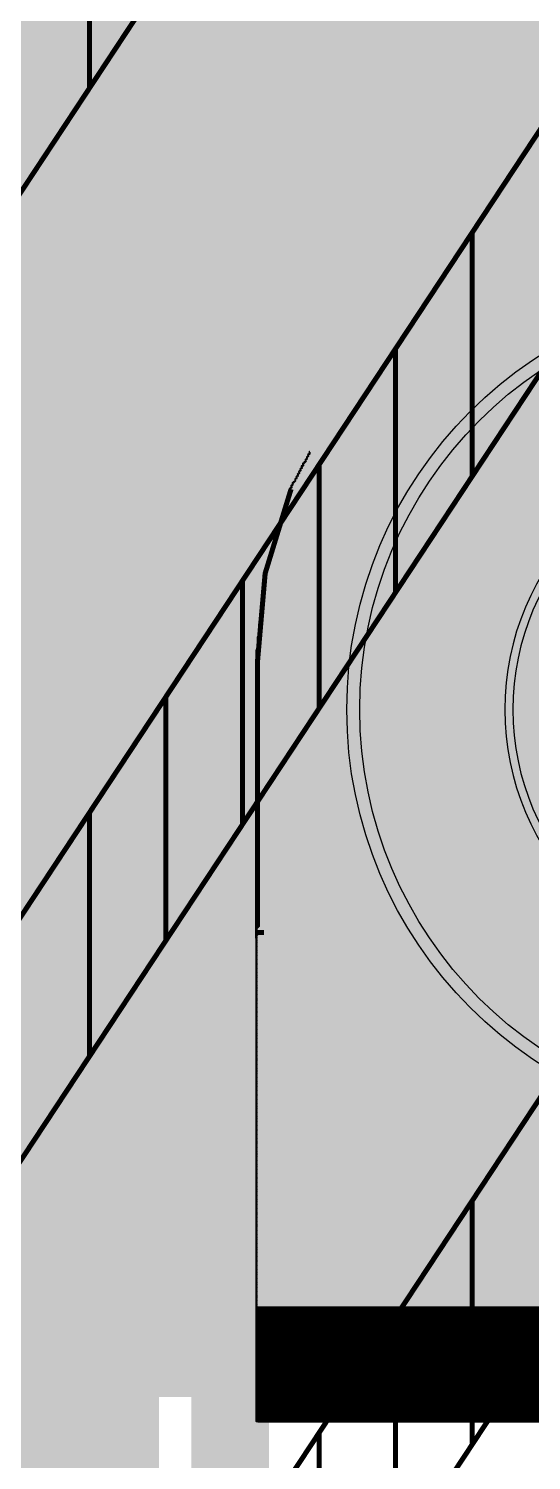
# Model space of a CAD drawing. Extents: x -57 to 2380, y -38 to 1737.
# Drawn here: x 157.9 to 196.7, y 478.7 to 589.1 of the extents above; entities that cross this region are included whole.
import ezdxf

# ---------------------------------------------------------------- set-up
doc = ezdxf.new("R2010")
doc.units = 9
for name, color, linetype, true_color in [('BottomLayer', 7, 'Continuous', 0x0000ff), ('BottomSolderMaskLayer', 7, 'Continuous', 0xaa00ff), ('Document', 7, 'Continuous', 0xffffff), ('Multi-Layer', 7, 'Continuous', 0xc0c0c0), ('TopLayer', 7, 'Continuous', 0xff0000), ('TopSilkLayer', 7, 'Continuous', 0xffff00), ('TopSolderMaskLayer', 7, 'Continuous', 0x800080)]:
    doc.layers.add(name, color=color, linetype=linetype, true_color=true_color)

msp = doc.modelspace()

# ---------------------------------------------------------------- hatches: boundary and pattern name
at = {"layer": 'BottomSolderMaskLayer'}
msp.add_hatch(color=256, dxfattribs=at).paths.add_polyline_path([(182.5, 536.61, 1), (247.5, 536.61, 1)])
at = {"layer": 'Document'}
msp.add_hatch(color=256, dxfattribs=at).paths.add_polyline_path([(830, 1191.61), (5, 1191.61), (5, 486.61), (830, 486.61)])
at = {"layer": 'Multi-Layer'}
msp.add_hatch(color=256, dxfattribs=at).paths.add_polyline_path([(183.5, 536.61, 1), (246.5, 536.61, 1)])
at = {"layer": 'TopSolderMaskLayer'}
msp.add_hatch(color=256, dxfattribs=at).paths.add_polyline_path([(182.5, 536.61, 1), (247.5, 536.61, 1)])

# ---------------------------------------------------------------- linework, layer by layer
at = {"layer": 'BottomLayer', "const_width": 6}
for points in [[(85, 891.61), (140, 836.61), (140, 615), (173.5, 581.5), (173.5, 396.5), (190, 380), (220, 380), (365, 235), (825, 235), (997, 407), (1835, 407), (1905, 477), (1905, 855.87), (2031, 981.87), (2031.87, 981.87), (2040, 990)], [(85, 791.61), (125, 751.61), (125, 610), (160, 575), (160, 390), (185, 365), (215, 365), (360, 220), (830, 220), (1000, 390), (1845, 390), (1923, 468), (1923, 828), (2040, 945)]]:
    msp.add_lwpolyline(points, dxfattribs=at)
at = {"layer": 'BottomSolderMaskLayer'}
msp.add_circle((215, 536.61), 32.5, dxfattribs=at)
msp.add_arc((214.99, 536.61), 20.3, 450, 270, dxfattribs=at)
at = {"layer": 'Document', "const_width": 0.39}
for points in [[(5.07, 1381.71), (374.19, 830.22), (9.05, 277.28)], [(-0.54, 281.55), (361.76, 830.18), (-0.54, 1371.48)], [(82.19, 1340.42), (423.6, 830.38), (85.61, 318.57)], [(257.13, 597.09), (245.32, 579.2), (227.6, 552.37), (209.88, 525.55), (192.17, 498.72), (97.68, 355.64), (79.96, 328.82), (66.36, 308.21), (411.16, 830.34)], [(215.79, 609.14), (198.07, 582.31), (180.36, 555.49), (162.64, 528.66), (144.92, 501.83)], [(156.73, 500.92), (174.45, 527.75), (186.26, 545.63), (198.07, 563.52), (209.88, 581.41), (227.6, 608.23)], [(162.64, 584.52), (162.64, 603.32)], [(150.83, 417.33), (174.45, 453.1), (180.36, 462.04), (186.26, 470.98), (203.98, 497.81), (209.88, 506.75), (227.6, 533.58), (233.51, 542.52), (257.13, 578.29), (263.03, 587.24), (268.94, 596.18)], [(168.54, 593.46), (150.83, 566.63), (144.92, 557.69), (127.21, 530.86), (109.49, 504.03), (91.77, 477.2), (79.96, 459.32), (62.25, 432.49), (44.53, 405.66), (26.81, 378.83), (9.1, 352), (-0.54, 337.4), (-0.54, 356.2), (26.81, 397.63), (38.62, 415.51), (91.77, 496), (103.58, 513.89), (115.4, 531.77), (127.21, 549.66), (156.73, 594.37)], [(192.17, 554.58), (192.17, 573.37)], [(186.26, 545.63), (186.26, 564.43)], [(180.36, 536.69), (180.36, 555.49)], [(175.7, 519.51), (175.6, 519.41), (175.6, 540.21), (176.2, 547.11), (178.2, 553.61)], [(174.45, 527.75), (174.45, 546.54)], [(168.54, 518.81), (168.54, 537.6)], [(162.64, 509.86), (162.64, 528.66)], [(176.1, 519.41), (175.6, 519.41)], [(192.17, 479.93), (192.17, 498.72)], [(175.6, 490.41), (254.2, 490.41)], [(254.2, 490.31), (175.6, 490.31)], [(175.6, 490.21), (254.2, 490.21)], [(254.2, 490.11), (175.6, 490.11)], [(175.6, 490.01), (254.2, 490.01)], [(254.2, 489.91), (175.6, 489.91)], [(175.6, 489.81), (254.2, 489.81)], [(254.2, 489.71), (175.6, 489.71)], [(175.6, 489.61), (254.2, 489.61)], [(254.2, 489.51), (175.6, 489.51)], [(175.6, 489.41), (254.2, 489.41)], [(254.2, 489.31), (175.6, 489.31)], [(175.6, 489.21), (254.2, 489.21)], [(254.2, 489.11), (175.6, 489.11)], [(175.6, 489.01), (254.2, 489.01)], [(254.2, 488.91), (175.6, 488.91)], [(186.26, 470.98), (186.26, 489.78)], [(175.6, 488.81), (254.2, 488.81)], [(254.2, 488.71), (175.6, 488.71)], [(175.6, 488.61), (254.2, 488.61)], [(254.2, 488.51), (175.6, 488.51)], [(175.6, 488.41), (254.2, 488.41)], [(254.2, 488.31), (175.6, 488.31)], [(175.6, 488.21), (254.2, 488.21)], [(254.2, 488.11), (175.6, 488.11)], [(175.6, 488.01), (254.2, 488.01)], [(254.2, 487.91), (175.6, 487.91)], [(175.6, 487.81), (254.2, 487.81)], [(254.2, 487.71), (175.6, 487.71)], [(175.6, 487.61), (254.2, 487.61)], [(254.2, 487.51), (175.6, 487.51)], [(175.6, 487.41), (254.2, 487.41)], [(254.2, 487.31), (175.6, 487.31)], [(175.6, 487.21), (254.2, 487.21)], [(254.2, 487.11), (175.6, 487.11)], [(175.6, 487.01), (254.2, 487.01)], [(254.2, 486.91), (175.6, 486.91)], [(175.6, 486.81), (254.2, 486.81)], [(254.2, 486.71), (175.6, 486.71)], [(175.6, 486.61), (254.2, 486.61)], [(254.2, 486.51), (175.6, 486.51)], [(175.6, 486.41), (254.2, 486.41)], [(254.2, 486.31), (175.6, 486.31)], [(175.6, 486.21), (254.2, 486.21)], [(254.2, 486.11), (175.6, 486.11)], [(175.6, 486.01), (254.2, 486.01)], [(254.2, 485.91), (175.6, 485.91)], [(175.6, 485.81), (254.2, 485.81)], [(254.2, 485.71), (175.6, 485.71)], [(175.6, 485.61), (254.2, 485.61)], [(254.2, 485.51), (175.6, 485.51)], [(175.6, 485.41), (254.2, 485.41)], [(254.2, 485.31), (175.6, 485.31)], [(175.6, 485.21), (254.2, 485.21)], [(254.2, 485.11), (175.6, 485.11)], [(175.6, 485.01), (254.2, 485.01)], [(254.2, 484.91), (175.6, 484.91)], [(175.6, 484.81), (254.2, 484.81)], [(254.2, 484.71), (175.6, 484.71)], [(175.6, 484.61), (254.2, 484.61)], [(254.2, 484.51), (175.6, 484.51)], [(175.6, 484.41), (254.2, 484.41)], [(254.2, 484.31), (175.6, 484.31)], [(175.6, 484.21), (254.2, 484.21)], [(254.2, 484.11), (175.6, 484.11)], [(175.6, 484.01), (254.2, 484.01)], [(254.2, 483.91), (175.6, 483.91)], [(175.6, 483.81), (254.2, 483.81)], [(254.2, 483.71), (175.6, 483.71)], [(175.6, 483.61), (254.2, 483.61)], [(254.2, 483.51), (175.6, 483.51)], [(175.6, 483.41), (254.2, 483.41)], [(254.2, 483.31), (175.6, 483.31)], [(175.6, 483.21), (254.2, 483.21)], [(254.2, 483.11), (175.6, 483.11)], [(175.6, 483.01), (254.2, 483.01)], [(254.2, 482.91), (175.6, 482.91)], [(175.6, 482.81), (254.2, 482.81)], [(254.2, 482.71), (175.6, 482.71)], [(175.6, 482.61), (254.2, 482.61)], [(254.2, 482.51), (175.6, 482.51)], [(175.6, 482.41), (254.2, 482.41)], [(254.2, 482.31), (175.6, 482.31)], [(175.6, 482.21), (254.2, 482.21)], [(254.2, 482.11), (175.6, 482.11)], [(175.6, 482.01), (254.2, 482.01)], [(254.2, 481.91), (175.6, 481.91)], [(175.6, 481.81), (254.2, 481.81)], [(180.36, 462.04), (180.36, 480.84)]]:
    msp.add_lwpolyline(points, dxfattribs=at)
at = {"layer": 'Document'}
for points, const_width in [([(1.9, 1186.61), (1.9, 486.61), (828.7, 486.61), (828.7, 1186.61), (1.9, 1186.61)], 6), ([(765, 586.61), (765, 486.61), (65, 486.61), (65, 586.61), (765, 586.61)], 5)]:
    msp.add_lwpolyline(points, close=True, dxfattribs=dict(at, const_width=const_width))
for centre in [(179.63, 556.46), (179.63, 556.36), (179.03, 555.36), (179.03, 555.26), (179.13, 555.56), (179.13, 555.46), (179.23, 555.66), (179.33, 555.86), (179.33, 555.76), (179.43, 556.06), (179.43, 555.96), (179.53, 556.26), (179.53, 556.16), (178.43, 554.16), (178.53, 554.36), (178.53, 554.26), (178.63, 554.56), (178.63, 554.46), (178.73, 554.76), (178.73, 554.66), (178.83, 554.96), (178.83, 554.86), (178.93, 555.16), (178.93, 555.06), (177.93, 553.06), (178.03, 553.36), (178.03, 553.26), (178.03, 553.16), (178.13, 553.66), (178.13, 553.56), (178.13, 553.46), (178.23, 553.86), (178.23, 553.76), (178.33, 554.06), (178.33, 553.96), (177.63, 552.06), (177.63, 551.96), (177.73, 552.36), (177.73, 552.26), (177.73, 552.16), (177.83, 552.66), (177.83, 552.56), (177.83, 552.46), (177.93, 552.96), (177.93, 552.86), (177.93, 552.76), (177.33, 551.06), (177.33, 550.96), (177.33, 550.86), (177.43, 551.36), (177.43, 551.26), (177.43, 551.16), (177.53, 551.66), (177.53, 551.56), (177.53, 551.46), (177.63, 551.86), (177.63, 551.76), (176.93, 549.76), (177.03, 550.06), (177.03, 549.96), (177.03, 549.86), (177.13, 550.36), (177.13, 550.26), (177.13, 550.16), (177.23, 550.76), (177.23, 550.66), (177.23, 550.56), (177.23, 550.46), (176.63, 548.76), (176.63, 548.66), (176.73, 549.06), (176.73, 548.96), (176.73, 548.86), (176.83, 549.36), (176.83, 549.26), (176.83, 549.16), (176.93, 549.66), (176.93, 549.56), (176.93, 549.46), (176.33, 547.76), (176.33, 547.66), (176.33, 547.56), (176.43, 548.06), (176.43, 547.96), (176.43, 547.86), (176.53, 548.36), (176.53, 548.26), (176.53, 548.16), (176.63, 548.56), (176.63, 548.46), (176.13, 547.06), (176.13, 546.96), (176.13, 546.86), (176.13, 546.76), (176.13, 546.66), (176.13, 546.56), (176.13, 546.46), (176.23, 547.46), (176.23, 547.36), (176.23, 547.26), (176.23, 547.16), (176.03, 546.26), (176.03, 546.16), (176.03, 546.06), (176.03, 545.96), (176.03, 545.86), (176.03, 545.76), (176.03, 545.66), (176.03, 545.56), (176.03, 545.46), (176.03, 545.36), (176.13, 546.36), (175.83, 544.26), (175.93, 545.26), (175.93, 545.16), (175.93, 545.06), (175.93, 544.96), (175.93, 544.86), (175.93, 544.76), (175.93, 544.66), (175.93, 544.56), (175.93, 544.46), (175.93, 544.36), (175.73, 543.16), (175.83, 544.16), (175.83, 544.06), (175.83, 543.96), (175.83, 543.86), (175.83, 543.76), (175.83, 543.66), (175.83, 543.56), (175.83, 543.46), (175.83, 543.36), (175.83, 543.26), (175.63, 542.16), (175.63, 542.06), (175.73, 543.06), (175.73, 542.96), (175.73, 542.86), (175.73, 542.76), (175.73, 542.66), (175.73, 542.56), (175.73, 542.46), (175.73, 542.36), (175.73, 542.26), (175.53, 541.16), (175.53, 541.06), (175.53, 540.96), (175.63, 541.96), (175.63, 541.86), (175.63, 541.76), (175.63, 541.66), (175.63, 541.56), (175.63, 541.46), (175.63, 541.36), (175.63, 541.26), (175.53, 540.86), (175.53, 540.76), (175.53, 540.66), (175.53, 540.56), (175.53, 540.46), (175.53, 540.36), (175.53, 540.26), (175.53, 540.16), (175.53, 540.06), (175.53, 539.96), (175.53, 539.86), (175.53, 539.76), (175.53, 539.66), (175.53, 539.56), (175.53, 539.46), (175.53, 539.36), (175.53, 539.26), (175.53, 539.16), (175.53, 539.06), (175.53, 538.96), (175.53, 538.86), (175.53, 538.76), (175.53, 538.66), (175.53, 538.56), (175.53, 538.46), (175.53, 538.36), (175.53, 538.26), (175.53, 538.16), (175.53, 538.06), (175.53, 537.96), (175.53, 537.86), (175.53, 537.76), (175.53, 537.66), (175.53, 537.56), (175.53, 537.46), (175.53, 537.36), (175.53, 537.26), (175.53, 537.16), (175.53, 537.06), (175.53, 536.96), (175.53, 536.86), (175.53, 536.76), (175.53, 536.66), (175.53, 536.56), (175.53, 536.46), (175.53, 536.36), (175.53, 536.26), (175.53, 536.16), (175.53, 536.06), (175.53, 535.96), (175.53, 535.86), (175.53, 535.76), (175.53, 535.66), (175.53, 535.56), (175.53, 535.46), (175.53, 535.36), (175.53, 535.26), (175.53, 535.16), (175.53, 535.06), (175.53, 534.96), (175.53, 534.86), (175.53, 534.76), (175.53, 534.66), (175.53, 534.56), (175.53, 534.46), (175.53, 534.36), (175.53, 534.26), (175.53, 534.16), (175.53, 534.06), (175.53, 533.96), (175.53, 533.86), (175.53, 533.76), (175.53, 533.66), (175.53, 533.56), (175.53, 533.46), (175.53, 533.36), (175.53, 533.26), (175.53, 533.16), (175.53, 533.06), (175.53, 532.96), (175.53, 532.86), (175.53, 532.76), (175.53, 532.66), (175.53, 532.56), (175.53, 532.46), (175.53, 532.36), (175.53, 532.26), (175.53, 532.16), (175.53, 532.06), (175.53, 531.96), (175.53, 531.86), (175.53, 531.76), (175.53, 531.66), (175.53, 531.56), (175.53, 531.46), (175.53, 531.36), (175.53, 531.26), (175.53, 531.16), (175.53, 531.06), (175.53, 530.96), (175.53, 530.86), (175.53, 530.76), (175.53, 530.66), (175.53, 530.56), (175.53, 530.46), (175.53, 530.36), (175.53, 530.26), (175.53, 530.16), (175.53, 530.06), (175.53, 529.96), (175.53, 529.86), (175.53, 529.76), (175.53, 529.66), (175.53, 529.56), (175.53, 529.46), (175.53, 529.36), (175.53, 529.26), (175.53, 529.16), (175.53, 529.06), (175.53, 528.96), (175.53, 528.86), (175.53, 528.76), (175.53, 528.66), (175.53, 528.56), (175.53, 528.46), (175.53, 528.36), (175.53, 528.26), (175.53, 528.16), (175.53, 528.06), (175.53, 527.96), (175.53, 527.86), (175.53, 527.76), (175.53, 527.66), (175.53, 527.56), (175.53, 527.46), (175.53, 527.36), (175.53, 527.26), (175.53, 527.16), (175.53, 527.06), (175.53, 526.96), (175.53, 526.86), (175.53, 526.76), (175.53, 526.66), (175.53, 526.56), (175.53, 526.46), (175.53, 526.36), (175.53, 526.26), (175.53, 526.16), (175.53, 526.06), (175.53, 525.96), (175.53, 525.86), (175.53, 525.76), (175.53, 525.66), (175.53, 525.56), (175.53, 525.46), (175.53, 525.36), (175.53, 525.26), (175.53, 525.16), (175.53, 525.06), (175.53, 524.96), (175.53, 524.86), (175.53, 524.76), (175.53, 524.66), (175.53, 524.56), (175.53, 524.46), (175.53, 524.36), (175.53, 524.26), (175.53, 524.16), (175.53, 524.06), (175.53, 523.96), (175.53, 523.86), (175.53, 523.76), (175.53, 523.66), (175.53, 523.56), (175.53, 523.46), (175.53, 523.36), (175.53, 523.26), (175.53, 523.16), (175.53, 523.06), (175.53, 522.96), (175.53, 522.86), (175.53, 522.76), (175.53, 522.66), (175.53, 522.56), (175.53, 522.46), (175.53, 522.36), (175.53, 522.26), (175.53, 522.16), (175.53, 522.06), (175.53, 521.96), (175.53, 521.86), (175.53, 521.76), (175.53, 521.66), (175.53, 521.56), (175.53, 521.46), (175.53, 521.36), (175.53, 521.26), (175.53, 521.16), (175.53, 521.06), (175.53, 520.96), (175.53, 520.86), (175.53, 520.76), (175.53, 520.66), (175.53, 520.56), (175.53, 520.46), (175.53, 520.36), (175.53, 520.26), (175.53, 520.16), (175.53, 520.06), (175.53, 519.96), (175.53, 519.86), (175.53, 519.76), (175.53, 519.66), (175.53, 519.56), (175.53, 519.46), (175.53, 519.36), (175.53, 519.26), (175.53, 519.16), (175.53, 519.06), (175.53, 518.96), (175.53, 518.86), (175.63, 519.36), (175.53, 518.76), (175.53, 518.66), (175.53, 518.56), (175.53, 518.46), (175.53, 518.36), (175.53, 518.26), (175.53, 518.16), (175.53, 518.06), (175.53, 517.96), (175.53, 517.86), (175.53, 517.76), (175.53, 517.66), (175.53, 517.56), (175.53, 517.46), (175.53, 517.36), (175.53, 517.26), (175.53, 517.16), (175.53, 517.06), (175.53, 516.96), (175.53, 516.86), (175.53, 516.76), (175.53, 516.66), (175.53, 516.56), (175.53, 516.46), (175.53, 516.36), (175.53, 516.26), (175.53, 516.16), (175.53, 516.06), (175.53, 515.96), (175.53, 515.86), (175.53, 515.76), (175.53, 515.66), (175.53, 515.56), (175.53, 515.46), (175.53, 515.36), (175.53, 515.26), (175.53, 515.16), (175.53, 515.06), (175.53, 514.96), (175.53, 514.86), (175.53, 514.76), (175.53, 514.66), (175.53, 514.56), (175.53, 514.46), (175.53, 514.36), (175.53, 514.26), (175.53, 514.16), (175.53, 514.06), (175.53, 513.96), (175.53, 513.86), (175.53, 513.76), (175.53, 513.66), (175.53, 513.56), (175.53, 513.46), (175.53, 513.36), (175.53, 513.26), (175.53, 513.16), (175.53, 513.06), (175.53, 512.96), (175.53, 512.86), (175.53, 512.76), (175.53, 512.66), (175.53, 512.56), (175.53, 512.46), (175.53, 512.36), (175.53, 512.26), (175.53, 512.16), (175.53, 512.06), (175.53, 511.96), (175.53, 511.86), (175.53, 511.76), (175.53, 511.66), (175.53, 511.56), (175.53, 511.46), (175.53, 511.36), (175.53, 511.26), (175.53, 511.16), (175.53, 511.06), (175.53, 510.96), (175.53, 510.86), (175.53, 510.76), (175.53, 510.66), (175.53, 510.56), (175.53, 510.46), (175.53, 510.36), (175.53, 510.26), (175.53, 510.16), (175.53, 510.06), (175.53, 509.96), (175.53, 509.86), (175.53, 509.76), (175.53, 509.66), (175.53, 509.56), (175.53, 509.46), (175.53, 509.36), (175.53, 509.26), (175.53, 509.16), (175.53, 509.06), (175.53, 508.96), (175.53, 508.86), (175.53, 508.76), (175.53, 508.66), (175.53, 508.56), (175.53, 508.46), (175.53, 508.36), (175.53, 508.26), (175.53, 508.16), (175.53, 508.06), (175.53, 507.96), (175.53, 507.86), (175.53, 507.76), (175.53, 507.66), (175.53, 507.56), (175.53, 507.46), (175.53, 507.36), (175.53, 507.26), (175.53, 507.16), (175.53, 507.06), (175.53, 506.96), (175.53, 506.86), (175.53, 506.76), (175.53, 506.66), (175.53, 506.56), (175.53, 506.46), (175.53, 506.36), (175.53, 506.26), (175.53, 506.16), (175.53, 506.06), (175.53, 505.96), (175.53, 505.86), (175.53, 505.76), (175.53, 505.66), (175.53, 505.56), (175.53, 505.46), (175.53, 505.36), (175.53, 505.26), (175.53, 505.16), (175.53, 505.06), (175.53, 504.96), (175.53, 504.86), (175.53, 504.76), (175.53, 504.66), (175.53, 504.56), (175.53, 504.46), (175.53, 504.36), (175.53, 504.26), (175.53, 504.16), (175.53, 504.06), (175.53, 503.96), (175.53, 503.86), (175.53, 503.76), (175.53, 503.66), (175.53, 503.56), (175.53, 503.46), (175.53, 503.36), (175.53, 503.26), (175.53, 503.16), (175.53, 503.06), (175.53, 502.96), (175.53, 502.86), (175.53, 502.76), (175.53, 502.66), (175.53, 502.56), (175.53, 502.46), (175.53, 502.36), (175.53, 502.26), (175.53, 502.16), (175.53, 502.06), (175.53, 501.96), (175.53, 501.86), (175.53, 501.76), (175.53, 501.66), (175.53, 501.56), (175.53, 501.46), (175.53, 501.36), (175.53, 501.26), (175.53, 501.16), (175.53, 501.06), (175.53, 500.96), (175.53, 500.86), (175.53, 500.76), (175.53, 500.66), (175.53, 500.56), (175.53, 500.46), (175.53, 500.36), (175.53, 500.26), (175.53, 500.16), (175.53, 500.06), (175.53, 499.96), (175.53, 499.86), (175.53, 499.76), (175.53, 499.66), (175.53, 499.56), (175.53, 499.46), (175.53, 499.36), (175.53, 499.26), (175.53, 499.16), (175.53, 499.06), (175.53, 498.96), (175.53, 498.86), (175.53, 498.76), (175.53, 498.66), (175.53, 498.56), (175.53, 498.46), (175.53, 498.36), (175.53, 498.26), (175.53, 498.16), (175.53, 498.06), (175.53, 497.96), (175.53, 497.86), (175.53, 497.76), (175.53, 497.66), (175.53, 497.56), (175.53, 497.46), (175.53, 497.36), (175.53, 497.26), (175.53, 497.16), (175.53, 497.06), (175.53, 496.96), (175.53, 496.86), (175.53, 496.76), (175.53, 496.66), (175.53, 496.56), (175.53, 496.46), (175.53, 496.36), (175.53, 496.26), (175.53, 496.16), (175.53, 496.06), (175.53, 495.96), (175.53, 495.86), (175.53, 495.76), (175.53, 495.66), (175.53, 495.56), (175.53, 495.46), (175.53, 495.36), (175.53, 495.26), (175.53, 495.16), (175.53, 495.06), (175.53, 494.96), (175.53, 494.86), (175.53, 494.76), (175.53, 494.66), (175.53, 494.56), (175.53, 494.46), (175.53, 494.36), (175.53, 494.26), (175.53, 494.16), (175.53, 494.06), (175.53, 493.96), (175.53, 493.86), (175.53, 493.76), (175.53, 493.66), (175.53, 493.56), (175.53, 493.46), (175.53, 493.36), (175.53, 493.26), (175.53, 493.16), (175.53, 493.06), (175.53, 492.96), (175.53, 492.86), (175.53, 492.76), (175.53, 492.66), (175.53, 492.56), (175.53, 492.46), (175.53, 492.36), (175.53, 492.26), (175.53, 492.16), (175.53, 492.06), (175.53, 491.96), (175.53, 491.86), (175.53, 491.76), (175.53, 491.66), (175.53, 491.56), (175.53, 491.46), (175.53, 491.36), (175.53, 491.26), (175.53, 491.16), (175.53, 491.06), (175.53, 490.96), (175.53, 490.86), (175.53, 490.76), (175.53, 490.66), (175.53, 490.56), (175.53, 490.46), (175.53, 490.36), (175.53, 490.26), (175.53, 490.16), (175.53, 490.06), (175.53, 489.96), (175.53, 489.86), (175.53, 489.76), (175.53, 489.66), (175.53, 489.56), (175.53, 489.46), (175.53, 489.36), (175.53, 489.26), (175.53, 489.16), (175.53, 489.06), (175.53, 488.96), (175.53, 488.86), (175.53, 488.76), (175.53, 488.66), (175.53, 488.56), (175.53, 488.46), (175.53, 488.36), (175.53, 488.26), (175.53, 488.16), (175.53, 488.06), (175.53, 487.96), (175.53, 487.86), (175.53, 487.76), (175.53, 487.66), (175.53, 487.56), (175.53, 487.46), (175.53, 487.36), (175.53, 487.26), (175.53, 487.16), (175.53, 487.06), (175.53, 486.96), (175.53, 486.86), (175.53, 486.76), (175.53, 486.66), (175.53, 486.56), (175.53, 486.46), (175.53, 486.36), (175.53, 486.26), (175.53, 486.16), (175.53, 486.06), (175.53, 485.96), (175.53, 485.86), (175.53, 485.76), (175.53, 485.66), (175.53, 485.56), (175.53, 485.46), (175.53, 485.36), (175.53, 485.26), (175.53, 485.16), (175.53, 485.06), (175.53, 484.96), (175.53, 484.86), (175.53, 484.76), (175.53, 484.66), (175.53, 484.56), (175.53, 484.46), (175.53, 484.36), (175.53, 484.26), (175.53, 484.16), (175.53, 484.06), (175.53, 483.96), (175.53, 483.86), (175.53, 483.76), (175.53, 483.66), (175.53, 483.56), (175.53, 483.46), (175.53, 483.36), (175.53, 483.26), (175.53, 483.16), (175.53, 483.06), (175.53, 482.96), (175.53, 482.86), (175.53, 482.76), (175.53, 482.66), (175.53, 482.56), (175.53, 482.46), (175.53, 482.36), (175.53, 482.26), (175.53, 482.16), (175.53, 482.06), (175.53, 481.96), (175.53, 481.86), (175.53, 481.76)]:
    msp.add_arc(centre, 0.05, 66.8699, 6.8699, dxfattribs=at)
at = {"layer": 'Multi-Layer'}
msp.add_circle((215, 536.61), 31.5, dxfattribs=at)
msp.add_arc((215, 536.61), 19.68, 450, 270, dxfattribs=at)
at = {"layer": 'TopLayer', "const_width": 6}
msp.add_lwpolyline([(288.98, 105.28), (288.98, 161.02), (165, 285), (165, 771.61), (185, 791.61)], dxfattribs=at)
at = {"layer": 'TopSilkLayer', "const_width": 5}
msp.add_lwpolyline([(1.9, 1186.61), (1.9, 486.61), (828.7, 486.61), (828.7, 1186.61), (1.9, 1186.61)], close=True, dxfattribs=at)
msp.add_lwpolyline([(765, 486.61), (765, 586.61), (65, 586.61), (65, 486.61)], dxfattribs=at)
at = {"layer": 'TopSolderMaskLayer'}
msp.add_circle((215, 536.61), 32.5, dxfattribs=at)
msp.add_arc((214.99, 536.61), 20.3, 450, 270, dxfattribs=at)

doc.saveas('drawing.dxf')
